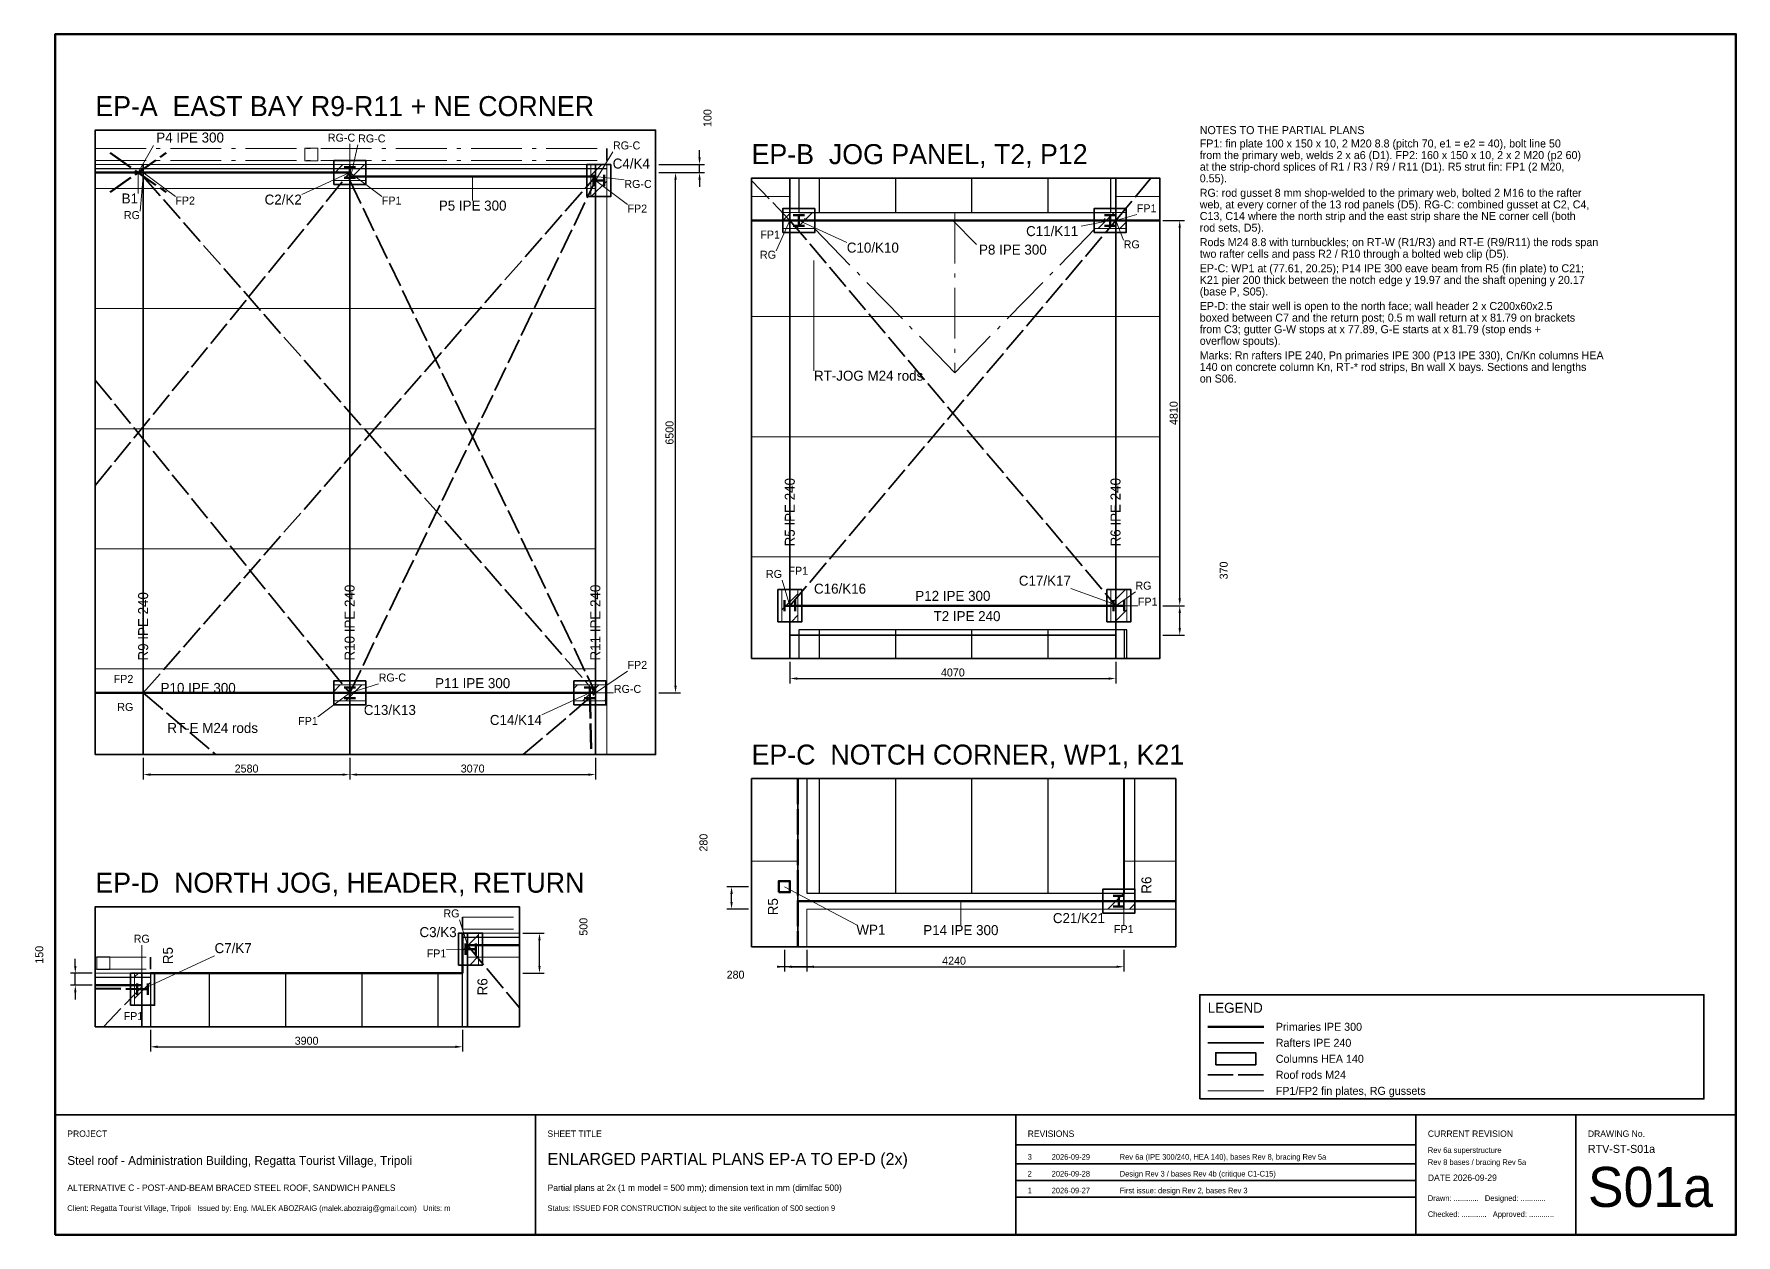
# Model space of a CAD drawing. Header units: metres. Extents: x 10 to 452, y 8 to 38.
# Drawn here: x 359.47 to 402, y 8 to 38 of the extents above; entities that cross this region are included whole.
import ezdxf
from ezdxf.enums import TextEntityAlignment as Align

# ---------------------------------------------------------------- set-up
doc = ezdxf.new("R2010")
doc.units = ezdxf.units.M
doc.header["$LTSCALE"] = 0.5
doc.linetypes.add('DASHDOT', pattern=[3.556, 2.54, -0.508, 0, -0.508])
doc.linetypes.add('DASHED', pattern=[1.524, 1.27, -0.254])
for name, color, linetype, lineweight in [('S-BRACE', 6, 'DASHED', 35), ('S-COL', 5, 'CONTINUOUS', 35), ('S-DETAIL', 7, 'CONTINUOUS', 25), ('S-DIM', 2, 'CONTINUOUS', 13), ('S-DRAIN', 4, 'DASHDOT', 18), ('S-EXIST', 8, 'CONTINUOUS', 15), ('S-LEADER', 7, 'CONTINUOUS', 13), ('S-OPEN', 8, 'CONTINUOUS', 25), ('S-PRIM', 1, 'CONTINUOUS', 50), ('S-PURL', 4, 'CONTINUOUS', 15), ('S-RAFT', 3, 'CONTINUOUS', 35), ('S-TEXT-DIM', 7, 'CONTINUOUS', 18), ('S-TEXT-MEMBER', 7, 'CONTINUOUS', 18), ('S-TEXT-NOTE', 7, 'CONTINUOUS', 18), ('S-TITLE', 7, 'CONTINUOUS', 35)]:
    doc.layers.add(name, color=color, linetype=linetype, lineweight=lineweight)
doc.dimstyles.new('S-MM2', dxfattribs={"dimtxt": 0.2, "dimasz": 0.18, "dimexe": 0.12, "dimexo": 0.08, "dimgap": 0.05, "dimtad": 1, "dimdec": 0, "dimlfac": 500, "dimtxsty": 'Standard', "dimcen": 2.5, "dimclrd": 2, "dimclre": 2, "dimclrt": 7, "dimazin": 3, "dimtfac": 1, "dimtmove": 0, "dimatfit": 3, "dimlwd": -3})

msp = doc.modelspace()

# ---------------------------------------------------------------- hatches: boundary and pattern name
at = {"layer": 'S-EXIST'}
h = msp.add_hatch(dxfattribs=at)
h.set_pattern_fill('ANSI31', scale=0.12)
h.paths.add_polyline_path([(366.96, 34.34), (367.76, 34.34), (367.76, 34.74), (366.96, 34.74)])
h = msp.add_hatch(dxfattribs=at)
h.set_pattern_fill('ANSI31', scale=0.12)
h.paths.add_polyline_path([(373.38, 33.94), (373.78, 33.94), (373.78, 34.74), (373.38, 34.74)])
h = msp.add_hatch(dxfattribs=at)
h.set_pattern_fill('ANSI31', scale=0.12)
h.paths.add_polyline_path([(378.18, 33.14), (378.98, 33.14), (378.98, 33.54), (378.18, 33.54)])
h = msp.add_hatch(dxfattribs=at)
h.set_pattern_fill('ANSI31', scale=0.12)
h.paths.add_polyline_path([(385.96, 33.14), (386.76, 33.14), (386.76, 33.54), (385.96, 33.54)])
h = msp.add_hatch(dxfattribs=at)
h.set_pattern_fill('ANSI31', scale=0.12)
h.paths.add_polyline_path([(378.16, 23.32), (378.56, 23.32), (378.56, 24.12), (378.16, 24.12)])
h = msp.add_hatch(dxfattribs=at)
h.set_pattern_fill('ANSI31', scale=0.12)
h.paths.add_polyline_path([(386.38, 23.32), (386.78, 23.32), (386.78, 24.12), (386.38, 24.12)])
h = msp.add_hatch(dxfattribs=at)
h.set_pattern_fill('ANSI31', scale=0.12)
h.paths.add_polyline_path([(366.96, 21.34), (367.76, 21.34), (367.76, 21.74), (366.96, 21.74)])
h = msp.add_hatch(dxfattribs=at)
h.set_pattern_fill('ANSI31', scale=0.12)
h.paths.add_polyline_path([(372.96, 21.34), (373.76, 21.34), (373.76, 21.74), (372.96, 21.74)])
h = msp.add_hatch(dxfattribs=at)
h.set_pattern_fill('ANSI31', scale=0.12)
h.paths.add_polyline_path([(386.18, 16.14), (386.98, 16.14), (386.98, 16.54), (386.18, 16.54)])
h = msp.add_hatch(dxfattribs=at)
h.set_pattern_fill('ANSI31', scale=0.12)
h.paths.add_polyline_path([(370.18, 14.74), (370.58, 14.74), (370.58, 15.54), (370.18, 15.54)])
h = msp.add_hatch(dxfattribs=at)
h.set_pattern_fill('ANSI31', scale=0.12)
h.paths.add_polyline_path([(361.98, 13.74), (362.38, 13.74), (362.38, 14.54), (361.98, 14.54)])
at = {"layer": 'S-OPEN'}
h = msp.add_hatch(dxfattribs=at)
h.set_pattern_fill('ANSI31', scale=0.6, angle=45)
h.paths.add_polyline_path([(378.58, 33.54), (386.38, 33.54), (386.38, 34.4), (378.58, 34.4)])
h = msp.add_hatch(dxfattribs=at)
h.set_pattern_fill('ANSI31', scale=0.6, angle=45)
h.paths.add_polyline_path([(378.58, 22.4), (386.78, 22.4), (386.78, 23.12), (378.58, 23.12)])
h = msp.add_hatch(dxfattribs=at)
h.set_pattern_fill('ANSI31', scale=0.6, angle=45)
h.paths.add_polyline_path([(378.78, 16.54), (386.98, 16.54), (386.98, 19.4), (378.78, 19.4)])
h = msp.add_hatch(dxfattribs=at)
h.set_pattern_fill('ANSI31', scale=0.6, angle=45)
h.paths.add_polyline_path([(362.38, 13.2), (370.18, 13.2), (370.18, 14.54), (362.38, 14.54)])

# ---------------------------------------------------------------- linework, layer by layer
at = {"layer": 'S-BRACE', "lineweight": 50}
for p, q in [((361.37, 34.05), (362.77, 35.03)), ((361.37, 35.03), (362.77, 34.05))]:
    msp.add_line(p, q, dxfattribs=at)
at = {"layer": 'S-BRACE'}
for p, q in [((361, 26.7253), (367.36, 34.54)), ((362.2, 21.54), (373.5, 34.44)), ((362.2, 34.44), (373.5, 21.54)), ((367.36, 21.54), (373.5, 34.34)), ((367.36, 34.34), (373.5, 21.54)), ((377.4, 34.3405), (378.36, 33.34)), ((386.5, 33.34), (387.3776, 34.4)), ((378.36, 23.72), (386.5, 33.34)), ((378.36, 33.34), (386.5, 23.72)), ((361, 29.3547), (367.36, 21.54)), ((362.2, 21.54), (364.0089, 20)), ((371.6911, 20), (373.5, 21.54)), ((370.3, 15.24), (371.6, 13.6698)), ((361.2005, 13.2), (362.16, 14.2))]:
    msp.add_line(p, q, dxfattribs=at)
at = {"layer": 'S-BRACE', "lineweight": 70}
for p, q in [((361, 34.54), (367.36, 34.54)), ((373.36, 21.54), (373.3952, 20)), ((378.56, 19.4), (378.56, 15.2)), ((361, 14.1607), (362.18, 14.14))]:
    msp.add_line(p, q, dxfattribs=at)
at = {"layer": 'S-BRACE', "linetype": 'DASHED'}
msp.add_line((388.8, 12), (390.2, 12), dxfattribs=at)
at = {"layer": 'S-COL', "lineweight": 50}
for p, q in [((367.22, 34.673), (367.5, 34.673)), ((367.36, 34.407), (367.36, 34.673)), ((373.447, 34.2), (373.447, 34.48)), ((373.713, 34.2), (373.713, 34.48)), ((367.22, 34.407), (367.5, 34.407)), ((373.447, 34.34), (373.713, 34.34)), ((378.44, 33.473), (378.72, 33.473)), ((378.44, 33.207), (378.72, 33.207)), ((378.58, 33.207), (378.58, 33.473)), ((386.22, 33.473), (386.5, 33.473)), ((386.22, 33.207), (386.5, 33.207)), ((386.36, 33.207), (386.36, 33.473)), ((378.227, 23.58), (378.227, 23.86)), ((378.493, 23.58), (378.493, 23.86)), ((386.447, 23.58), (386.447, 23.86)), ((386.713, 23.58), (386.713, 23.86)), ((378.227, 23.72), (378.493, 23.72)), ((386.447, 23.72), (386.713, 23.72)), ((367.22, 21.673), (367.5, 21.673)), ((367.22, 21.407), (367.5, 21.407)), ((367.36, 21.407), (367.36, 21.673)), ((373.22, 21.673), (373.5, 21.673)), ((373.22, 21.407), (373.5, 21.407)), ((373.36, 21.407), (373.36, 21.673)), ((386.44, 16.473), (386.72, 16.473)), ((386.44, 16.207), (386.72, 16.207)), ((386.58, 16.207), (386.58, 16.473)), ((370.247, 15), (370.247, 15.28)), ((370.247, 15.14), (370.513, 15.14)), ((370.513, 15), (370.513, 15.28)), ((362.047, 14), (362.047, 14.28)), ((362.047, 14.14), (362.313, 14.14)), ((362.313, 14), (362.313, 14.28))]:
    msp.add_line(p, q, dxfattribs=at)
at = {"layer": 'S-COL'}
for points in [[(366.96, 34.24), (367.76, 34.24), (367.76, 34.84), (366.96, 34.84)], [(373.28, 33.94), (373.88, 33.94), (373.88, 34.74), (373.28, 34.74)], [(378.18, 33.04), (378.98, 33.04), (378.98, 33.64), (378.18, 33.64)], [(385.96, 33.04), (386.76, 33.04), (386.76, 33.64), (385.96, 33.64)], [(378.06, 23.32), (378.66, 23.32), (378.66, 24.12), (378.06, 24.12)], [(386.28, 23.32), (386.88, 23.32), (386.88, 24.12), (386.28, 24.12)], [(366.96, 21.24), (367.76, 21.24), (367.76, 21.84), (366.96, 21.84)], [(372.96, 21.24), (373.76, 21.24), (373.76, 21.84), (372.96, 21.84)], [(386.18, 16.04), (386.98, 16.04), (386.98, 16.64), (386.18, 16.64)], [(370.08, 14.74), (370.68, 14.74), (370.68, 15.54), (370.08, 15.54)], [(361.88, 13.74), (362.48, 13.74), (362.48, 14.54), (361.88, 14.54)], [(389, 12.25), (390, 12.25), (390, 12.55), (389, 12.55)]]:
    msp.add_lwpolyline(points, close=True, dxfattribs=at)
at = {"layer": 'S-COL', "lineweight": 50}
msp.add_lwpolyline([(378.08, 16.56), (378.36, 16.56), (378.36, 16.84), (378.08, 16.84)], close=True, dxfattribs=at)
at = {"layer": 'S-DETAIL', "lineweight": 50}
msp.add_line((370.18, 14.54), (370.18, 15.54), dxfattribs=at)
at = {"layer": 'S-DRAIN'}
for p, q in [((361, 35.14), (373.78, 35.14)), ((361, 34.84), (373.78, 34.84)), ((382.48, 29.54), (378.58, 33.54)), ((382.48, 33.54), (382.48, 29.54)), ((382.48, 29.54), (386.38, 33.54)), ((370.18, 15.94), (371.6, 15.94)), ((370.18, 15.64), (371.6, 15.64)), ((361, 14.94), (362.38, 14.94)), ((361, 14.64), (362.38, 14.64))]:
    msp.add_line(p, q, dxfattribs=at)
at = {"layer": 'S-DRAIN', "lineweight": 35}
for p, q in [((373.78, 34.84), (373.78, 35.14)), ((370.18, 15.64), (370.18, 15.94)), ((362.38, 14.64), (362.38, 14.94))]:
    msp.add_line(p, q, dxfattribs=at)
at = {"layer": 'S-DRAIN'}
for points in [[(366.24, 34.83), (366.56, 34.83), (366.56, 35.15), (366.24, 35.15)], [(361.04, 14.63), (361.36, 14.63), (361.36, 14.95), (361.04, 14.95)]]:
    msp.add_lwpolyline(points, close=True, dxfattribs=at)
at = {"layer": 'S-EXIST'}
for p, q in [((373.78, 34.74), (361, 34.74)), ((373.78, 20), (373.78, 34.74)), ((378.78, 15.2), (378.78, 16.14)), ((378.78, 16.14), (388, 16.14)), ((371.6, 15.54), (370.18, 15.54)), ((370.18, 15.54), (370.18, 14.54)), ((370.18, 14.54), (361, 14.54))]:
    msp.add_line(p, q, dxfattribs=at)
for points in [[(366.96, 34.34), (367.76, 34.34), (367.76, 34.74), (366.96, 34.74)], [(373.38, 33.94), (373.78, 33.94), (373.78, 34.74), (373.38, 34.74)], [(378.18, 33.14), (378.98, 33.14), (378.98, 33.54), (378.18, 33.54)], [(385.96, 33.14), (386.76, 33.14), (386.76, 33.54), (385.96, 33.54)], [(378.16, 23.32), (378.56, 23.32), (378.56, 24.12), (378.16, 24.12)], [(386.38, 23.32), (386.78, 23.32), (386.78, 24.12), (386.38, 24.12)], [(366.96, 21.34), (367.76, 21.34), (367.76, 21.74), (366.96, 21.74)], [(372.96, 21.34), (373.76, 21.34), (373.76, 21.74), (372.96, 21.74)], [(386.18, 16.14), (386.98, 16.14), (386.98, 16.54), (386.18, 16.54)], [(370.18, 14.74), (370.58, 14.74), (370.58, 15.54), (370.18, 15.54)], [(361.98, 13.74), (362.38, 13.74), (362.38, 14.54), (361.98, 14.54)]]:
    msp.add_lwpolyline(points, close=True, dxfattribs=at)
at = {"layer": 'S-LEADER'}
for p, q in [((362.07, 34.54), (362.458, 35.2187)), ((367.36, 34.54), (367.36, 35.2557)), ((367.36, 34.34), (367.5631, 35.2356)), ((373.5, 34.34), (373.9309, 35.0608)), ((362.07, 34.54), (362.07, 34.0173)), ((362.2, 34.54), (363, 33.94)), ((367.36, 34.54), (366.16, 33.99)), ((367.36, 34.54), (368.16, 33.94)), ((362.2, 34.44), (362.1169, 33.5775)), ((370.43, 34.44), (370.43, 33.84)), ((373.5, 34.44), (374.2156, 34.3553)), ((373.5, 34.34), (374.3, 33.74)), ((378.36, 33.34), (378.0116, 32.5874)), ((378.58, 33.34), (379.78, 32.79)), ((382.43, 33.34), (383.0189, 32.74)), ((386.36, 33.34), (385.6374, 33.2018)), ((386.5, 33.34), (387.0238, 33.49)), ((386.5, 33.34), (386.6984, 32.8472)), ((378.96, 32.34), (378.96, 29.59)), ((378.36, 23.72), (378.1616, 24.3558)), ((378.36, 23.72), (378.36, 24.4357)), ((386.58, 23.72), (385.38, 24.1487)), ((386.5, 23.72), (386.9912, 24.0629)), ((386.5, 23.72), (387.0511, 23.72)), ((367.36, 21.54), (368.0756, 21.7676)), ((373.5, 21.54), (374.3, 22.0829)), ((362.07, 21.54), (362.5498, 21.54)), ((367.36, 21.54), (366.56, 20.94)), ((373.36, 21.54), (372.16, 20.99)), ((373.5, 21.54), (373.9531, 21.54)), ((378.22, 16.7), (380.02, 15.75)), ((382.63, 16.34), (382.63, 15.74)), ((386.7, 16.34), (386.7, 15.74)), ((370.3, 15.24), (370.1016, 15.8758)), ((362.16, 14.2), (362.16, 15.2429)), ((362.18, 14.14), (363.98, 14.9687)), ((370.3, 15.14), (369.7762, 15.1329)), ((362.16, 14.14), (362.16, 13.5673))]:
    msp.add_line(p, q, dxfattribs=at)
at = {"layer": 'S-OPEN', "lineweight": 25}
for points in [[(378.58, 33.54), (386.38, 33.54), (386.38, 34.4), (378.58, 34.4)], [(378.58, 22.4), (386.78, 22.4), (386.78, 23.12), (378.58, 23.12)], [(378.78, 16.54), (386.98, 16.54), (386.98, 19.4), (378.78, 19.4)], [(362.38, 13.2), (370.18, 13.2), (370.18, 14.54), (362.38, 14.54)]]:
    msp.add_lwpolyline(points, close=True, dxfattribs=at)
at = {"layer": 'S-PRIM', "lineweight": 50}
for p, q in [((361, 34.54), (367.36, 34.54)), ((367.36, 34.44), (373.5, 34.44)), ((377.4, 33.34), (378.36, 33.34)), ((378.36, 33.34), (386.5, 33.34)), ((386.5, 33.34), (387.6, 33.34)), ((378.36, 23.72), (386.5, 23.72)), ((361, 21.54), (367.36, 21.54)), ((367.36, 21.54), (373.5, 21.54)), ((378.56, 16.34), (386.7, 16.34)), ((386.7, 16.34), (388, 16.34)), ((370.3, 15.24), (371.6, 15.24)), ((361, 14.24), (362.16, 14.24))]:
    msp.add_line(p, q, dxfattribs=at)
at = {"layer": 'S-PRIM', "lineweight": 35}
msp.add_line((378.36, 22.98), (386.5, 22.98), dxfattribs=at)
at = {"layer": 'S-PRIM'}
msp.add_line((388.8, 13.2), (390.2, 13.2), dxfattribs=at)
at = {"layer": 'S-PURL', "lineweight": 25}
for p, q in [((361, 34.64), (373.78, 34.64)), ((370.18, 15.44), (371.6, 15.44)), ((361, 14.44), (362.38, 14.44))]:
    msp.add_line(p, q, dxfattribs=at)
at = {"layer": 'S-PURL'}
for p, q in [((361, 34.14), (362.2, 34.14)), ((362.2, 34.14), (367.36, 34.14)), ((367.36, 34.14), (373.5, 34.14)), ((377.4, 33.94), (378.36, 33.94)), ((386.5, 33.94), (387.6, 33.94)), ((361, 31.14), (362.2, 31.14)), ((362.2, 31.14), (367.36, 31.14)), ((367.36, 31.14), (373.5, 31.14)), ((377.4, 30.94), (378.36, 30.94)), ((378.36, 30.94), (386.5, 30.94)), ((386.5, 30.94), (387.6, 30.94)), ((361, 28.14), (362.2, 28.14)), ((362.2, 28.14), (367.36, 28.14)), ((367.36, 28.14), (373.5, 28.14)), ((377.4, 27.94), (378.36, 27.94)), ((378.36, 27.94), (386.5, 27.94)), ((386.5, 27.94), (387.6, 27.94)), ((361, 25.14), (362.2, 25.14)), ((362.2, 25.14), (367.36, 25.14)), ((367.36, 25.14), (373.5, 25.14)), ((377.4, 24.94), (378.36, 24.94)), ((378.36, 24.94), (386.5, 24.94)), ((386.5, 24.94), (387.6, 24.94)), ((361, 22.14), (362.2, 22.14)), ((362.2, 22.14), (367.36, 22.14)), ((367.36, 22.14), (373.5, 22.14)), ((377.4, 17.34), (378.56, 17.34)), ((386.7, 17.34), (388, 17.34)), ((370.3, 14.94), (371.6, 14.94))]:
    msp.add_line(p, q, dxfattribs=at)
at = {"layer": 'S-PURL', "lineweight": 50}
msp.add_line((362.38, 14.54), (370.18, 14.54), dxfattribs=at)
at = {"layer": 'S-RAFT', "lineweight": 35}
for p, q in [((362.2, 20), (362.2, 34.74)), ((367.36, 20), (367.36, 34.74)), ((373.5, 20), (373.5, 34.74)), ((378.36, 22.4), (378.36, 34.4)), ((386.5, 22.4), (386.5, 34.4)), ((378.56, 15.2), (378.56, 19.4)), ((386.7, 16.14), (386.7, 19.4)), ((370.3, 13.2), (370.3, 15.54)), ((362.16, 13.2), (362.16, 14.54))]:
    msp.add_line(p, q, dxfattribs=at)
at = {"layer": 'S-RAFT'}
msp.add_line((388.8, 12.8), (390.2, 12.8), dxfattribs=at)
at = {"layer": 'S-TEXT-DIM'}
msp.add_line((388.8, 11.6), (390.2, 11.6), dxfattribs=at)
at = {"layer": 'S-TITLE'}
for p, q in [((360, 11), (402, 11)), ((372, 8), (372, 11)), ((384, 8), (384, 11)), ((394, 8), (394, 11)), ((398, 8), (398, 11)), ((384, 10.25), (394, 10.25)), ((384, 9.78), (394, 9.78)), ((384, 9.36), (394, 9.36)), ((384, 8.94), (394, 8.94))]:
    msp.add_line(p, q, dxfattribs=at)
at = {"layer": 'S-TITLE', "lineweight": 70}
msp.add_lwpolyline([(360, 8), (402, 8), (402, 38), (360, 38)], close=True, dxfattribs=at)
at = {"layer": 'S-TITLE', "lineweight": 35}
for points in [[(361, 20), (375, 20), (375, 35.6), (361, 35.6)], [(377.4, 22.4), (387.6, 22.4), (387.6, 34.4), (377.4, 34.4)], [(377.4, 15.2), (388, 15.2), (388, 19.4), (377.4, 19.4)], [(361, 13.2), (371.6, 13.2), (371.6, 16.2), (361, 16.2)]]:
    msp.add_lwpolyline(points, close=True, dxfattribs=at)
at = {"layer": 'S-TITLE'}
msp.add_lwpolyline([(388.6, 11.4), (401.2, 11.4), (401.2, 14), (388.6, 14)], close=True, dxfattribs=at)

# ---------------------------------------------------------------- texts
at = {"layer": 'S-TEXT-DIM'}
for s, p in [('RG-C', (367.1529, 35.3127)), ('RG-C', (367.91, 35.2926)), ('RG-C', (374.2778, 35.1178)), ('RG-C', (374.5625, 34.1553)), ('FP1', (387.2727, 33.5471)), ('RG', (361.9153, 33.3775)), ('RG', (386.9, 32.6472)), ('RG', (377.81, 32.3874)), ('FP1', (378.5671, 24.4927)), ('RG', (377.96, 24.4128)), ('RG', (387.1928, 24.12)), ('FP1', (387.3, 23.72)), ('RG-C', (368.4225, 21.8247)), ('RG-C', (374.3, 21.54)), ('RG', (369.9, 15.9328)), ('FP1', (386.7, 15.54)), ('RG', (362.16, 15.3)), ('FP1', (369.5273, 14.9329)), ('FP1', (361.9529, 13.3673))]:
    msp.add_text(s, height=0.2, dxfattribs=at).set_placement(p, align=Align.CENTER)
for s, p in [('FP2', (363, 33.74)), ('FP1', (368.16, 33.74)), ('FP2', (374.3, 33.54)), ('FP2', (374.3, 22.14))]:
    msp.add_text(s, height=0.2, dxfattribs=at).set_placement(p)
for s, p in [('FP1', (378.11, 32.89)), ('FP2', (361.95, 21.79)), ('RG', (361.95, 21.09)), ('FP1', (366.56, 20.74))]:
    msp.add_text(s, height=0.2, dxfattribs=at).set_placement(p, align=Align.RIGHT)
at = {"layer": 'S-TEXT-MEMBER'}
for s, p in [('P4 IPE 300', (363.369, 35.29)), ('B1', (361.8629, 33.7673)), ('P5 IPE 300', (370.43, 33.59)), ('C11/K11', (384.9111, 32.9518)), ('P8 IPE 300', (383.93, 32.49)), ('P12 IPE 300', (382.43, 23.84)), ('T2 IPE 240', (382.7836, 23.3336)), ('P10 IPE 300', (363.57, 21.54)), ('P11 IPE 300', (370.43, 21.66)), ('P14 IPE 300', (382.63, 15.49))]:
    msp.add_text(s, height=0.25, dxfattribs=at).set_placement(p, align=Align.CENTER)
for s, p in [('C4/K4', (373.93, 34.64)), ('C10/K10', (379.78, 32.54)), ('RT-JOG M24 rods', (378.96, 29.34)), ('C16/K16', (378.96, 24.02)), ('C13/K13', (367.71, 20.99)), ('RT-E M24 rods', (362.8, 20.54)), ('WP1', (380.02, 15.5)), ('C7/K7', (363.98, 15.04))]:
    msp.add_text(s, height=0.25, dxfattribs=at).set_placement(p)
for s, p in [('C2/K2', (366.16, 33.74)), ('C17/K17', (385.38, 24.22)), ('C14/K14', (372.16, 20.74)), ('C21/K21', (386.23, 15.79)), ('C3/K3', (370.03, 15.44))]:
    msp.add_text(s, height=0.25, dxfattribs=at).set_placement(p, align=Align.RIGHT)
for s, p in [('R5 IPE 240', (378.48, 25.2)), ('R6 IPE 240', (386.62, 25.2)), ('R9 IPE 240', (362.32, 22.35)), ('R10 IPE 240', (367.48, 22.35)), ('R11 IPE 240', (373.62, 22.35))]:
    msp.add_text(s, height=0.25, rotation=90, dxfattribs=at).set_placement(p)
for s, p in [('R6', (387.3928, 16.74)), ('R5', (378.06, 16.2)), ('R5', (362.9378, 14.9778)), ('R6', (370.8, 14.2))]:
    msp.add_text(s, height=0.25, rotation=90, dxfattribs=at).set_placement(p, align=Align.CENTER)
at = {"layer": 'S-TEXT-NOTE'}
for s, height, p in [('EP-A  EAST BAY R9-R11 + NE CORNER', 0.5, (361, 35.95)), ('NOTES TO THE PARTIAL PLANS', 0.2, (388.6, 35.5)), ('FP1: fin plate 100 x 150 x 10, 2 M20 8.8 (pitch 70, e1 = e2 = 40), bolt line 50', 0.2, (388.6, 35.1665)), ('EP-B  JOG PANEL, T2, P12', 0.5, (377.4, 34.75)), ('from the primary web, welds 2 x a6 (D1). FP2: 160 x 150 x 10, 2 x 2 M20 (p2 60)', 0.2, (388.6, 34.8765)), ('0.55).', 0.2, (388.6, 34.2965)), ('at the strip-chord splices of R1 / R3 / R9 / R11 (D1). R5 strut fin: FP1 (2 M20,', 0.2, (388.6, 34.5865)), ('RG: rod gusset 8 mm shop-welded to the primary web, bolted 2 M16 to the rafter', 0.2, (388.6, 33.934)), ('web, at every corner of the 13 rod panels (D5). RG-C: combined gusset at C2, C4,', 0.2, (388.6, 33.644)), ('C13, C14 where the north strip and the east strip share the NE corner cell (both', 0.2, (388.6, 33.354)), ('rod sets, D5).', 0.2, (388.6, 33.064)), ('Rods M24 8.8 with turnbuckles; on RT-W (R1/R3) and RT-E (R9/R11) the rods span', 0.2, (388.6, 32.7015)), ('two rafter cells and pass R2 / R10 through a bolted web clip (D5).', 0.2, (388.6, 32.4115)), ('EP-C: WP1 at (77.61, 20.25); P14 IPE 300 eave beam from R5 (fin plate) to C21;', 0.2, (388.6, 32.049)), ('K21 pier 200 thick between the notch edge y 19.97 and the shaft opening y 20.17', 0.2, (388.6, 31.759)), ('(base P, S05).', 0.2, (388.6, 31.469)), ('EP-D: the stair well is open to the north face; wall header 2 x C200x60x2.5', 0.2, (388.6, 31.1065)), ('from C3; gutter G-W stops at x 77.89, G-E starts at x 81.79 (stop ends +', 0.2, (388.6, 30.5265)), ('boxed between C7 and the return post; 0.5 m wall return at x 81.79 on brackets', 0.2, (388.6, 30.8165)), ('overflow spouts).', 0.2, (388.6, 30.2365)), ('140 on concrete column Kn, RT-* rod strips, Bn wall X bays. Sections and lengths', 0.2, (388.6, 29.584)), ('Marks: Rn rafters IPE 240, Pn primaries IPE 300 (P13 IPE 330), Cn/Kn columns HEA', 0.2, (388.6, 29.874)), ('on S06.', 0.2, (388.6, 29.294)), ('EP-C  NOTCH CORNER, WP1, K21', 0.5, (377.4, 19.75)), ('EP-D  NORTH JOG, HEADER, RETURN', 0.5, (361, 16.55)), ('LEGEND', 0.25, (388.8, 13.55)), ('Primaries IPE 300', 0.2, (390.5, 13.1)), ('Rafters IPE 240', 0.2, (390.5, 12.7)), ('Columns HEA 140', 0.2, (390.5, 12.3)), ('Roof rods M24', 0.2, (390.5, 11.9)), ('FP1/FP2 fin plates, RG gussets', 0.2, (390.5, 11.5)), ('PROJECT', 0.16, (360.3, 10.45)), ('SHEET TITLE', 0.16, (372.3, 10.45)), ('REVISIONS', 0.16, (384.3, 10.45)), ('CURRENT REVISION', 0.16, (394.3, 10.45)), ('DRAWING No.', 0.16, (398.3, 10.45)), ('RTV-ST-S01a', 0.2, (398.3, 10.05)), ('Steel roof - Administration Building, Regatta Tourist Village, Tripoli', 0.22, (360.3, 9.75)), ('ENLARGED PARTIAL PLANS EP-A TO EP-D (2x)', 0.3, (372.3, 9.75)), ('3', 0.14, (384.3, 9.88)), ('2026-09-29', 0.14, (384.9, 9.88)), ('Rev 6a (IPE 300/240, HEA 140), bases Rev 8, bracing Rev 5a', 0.14, (386.6, 9.88)), ('Rev 6a superstructure', 0.14, (394.3, 10.05)), ('Rev 8 bases / bracing Rev 5a', 0.14, (394.3, 9.75)), ('2', 0.14, (384.3, 9.46)), ('2026-09-28', 0.14, (384.9, 9.46)), ('Design Rev 3 / bases Rev 4b (critique C1-C15)', 0.14, (386.6, 9.46)), ('DATE 2026-09-29', 0.16, (394.3, 9.35)), ('S01a', 1, (398.3, 8.7)), ('ALTERNATIVE C - POST-AND-BEAM BRACED STEEL ROOF, SANDWICH PANELS', 0.16, (360.3, 9.1)), ('Partial plans at 2x (1 m model = 500 mm); dimension text in mm (dimlfac 500)', 0.16, (372.3, 9.1)), ('1', 0.14, (384.3, 9.04)), ('2026-09-27', 0.14, (384.9, 9.04)), ('First issue: design Rev 2, bases Rev 3', 0.14, (386.6, 9.04)), ('Drawn: ............   Designed: ............', 0.14, (394.3, 8.85)), ('Client: Regatta Tourist Village, Tripoli   Issued by: Eng. MALEK ABOZRAIG (malek.abozraig@gmail.com)   Units: m', 0.14, (360.3, 8.6)), ('Status: ISSUED FOR CONSTRUCTION subject to the site verification of S00 section 9', 0.14, (372.3, 8.6)), ('Checked: ............   Approved: ............', 0.14, (394.3, 8.45))]:
    msp.add_text(s, height=height, dxfattribs=at).set_placement(p)

# ---------------------------------------------------------------- dimensions: what is measured, and where the dimension line sits
at = {"layer": 'S-DIM'}
for base, p1, p2, location in [((376.1, 34.54), (375, 34.54), (375, 34.74), (376.3, 35.9)), ((388.1, 22.98), (387.6, 22.98), (387.6, 23.72), (389.2, 24.6)), ((376.9, 16.14), (377.4, 16.14), (377.4, 16.7), (376.2, 17.8)), ((372.1, 14.54), (371.6, 14.54), (371.6, 15.54), (373.2, 15.7)), ((360.5, 14.24), (361, 14.24), (361, 14.54), (359.6, 15))]:
    msp.add_linear_dim(base=base, p1=p1, p2=p2, angle=90, location=location, dimstyle='S-MM2', override={"dimtxt": 0.2, "dimtmove": 2}, dxfattribs=at).render()
for base, p1, p2 in [((375.5, 21.54), (375, 21.54), (375, 34.54)), ((388.1, 23.72), (387.6, 23.72), (387.6, 33.34))]:
    msp.add_linear_dim(base=base, p1=p1, p2=p2, angle=90, dimstyle='S-MM2', override={"dimtxt": 0.2}, dxfattribs=at).render()
for base, p1, p2 in [((378.36, 21.9), (378.36, 22.4), (386.5, 22.4)), ((362.2, 19.5), (362.2, 20), (367.36, 20)), ((367.36, 19.5), (367.36, 20), (373.5, 20)), ((378.22, 14.7), (378.22, 15.2), (386.7, 15.2)), ((362.38, 12.7), (362.38, 13.2), (370.18, 13.2))]:
    msp.add_linear_dim(base=base, p1=p1, p2=p2, dimstyle='S-MM2', override={"dimtxt": 0.2}, dxfattribs=at).render()
msp.add_linear_dim(base=(378.78, 14.7), p1=(378.78, 15.2), p2=(378.22, 15.2), location=(377, 14.5), dimstyle='S-MM2', override={"dimtxt": 0.2, "dimtmove": 2}, dxfattribs=at).render()

doc.saveas('drawing.dxf')
